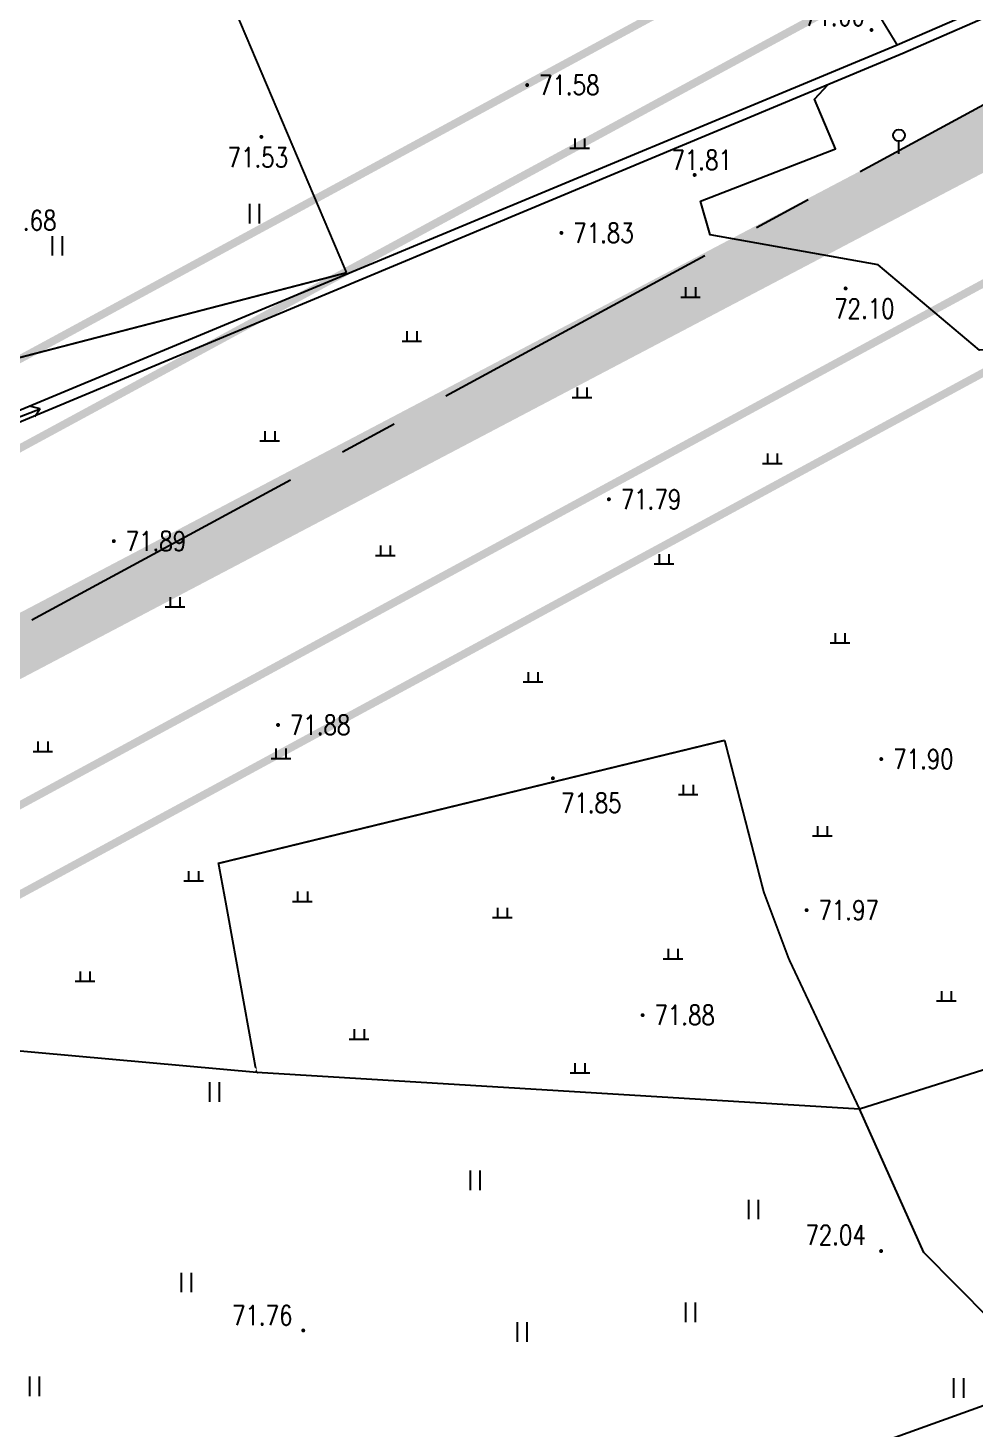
# Model space of a CAD drawing. Extents: x 10519 to 17598, y -625 to 2857.
# Drawn here: x 13756.1 to 13804.3, y 761.7 to 833 of the extents above; entities that cross this region are included whole.
import ezdxf
from ezdxf.enums import TextEntityAlignment as Align

# ---------------------------------------------------------------- set-up
doc = ezdxf.new("R2010")
doc.units = 0
doc.header["$MEASUREMENT"] = 0
for name, pattern in [('CENTER', [2, 1.25, -0.25, 0.25, -0.25]), ('CENTERX2', [4, 2.5, -0.5, 0.5, -0.5]), ('L94', [8, 5, -1.5, 0, -1.5])]:
    doc.linetypes.add(name, pattern=pattern)
doc.layers.get('0').update_dxf_attribs({"linetype": 'CONTINUOUS'})
for name, color, linetype in [('00000衢化东路中线', 1, 'CENTER'), ('00000道路边线', 2, 'CONTINUOUS'), ('ASSIST', 252, 'CONTINUOUS'), ('GCD', 224, 'CONTINUOUS'), ('JZD', 1, 'CONTINUOUS')]:
    doc.layers.add(name, color=color, linetype=linetype)
doc.styles.add('HZ', font='txt8.shx', dxfattribs={"width": 0.8, "bigfont": 'hz.shx'})

# ---------------------------------------------------------------- blocks, each defined once
blk = doc.blocks.new('gc325')
blk.add_line((0, 0), (0, 1.3))
blk.add_circle((0, 1.9), 0.6)
blk = doc.blocks.new('gc121')
for p, q in [((-0.5, -1), (-0.5, 1)), ((0.5, -1), (0.5, 1))]:
    blk.add_line(p, q)
blk = doc.blocks.new('gc119')
for p, q in [((-1, 0), (1, 0)), ((-0.5, 1), (-0.5, 0)), ((0.5, 1), (0.5, 0))]:
    blk.add_line(p, q)
blk = doc.blocks.new('gc086')
for p, q in [((0, 0), (7, 0)), ((7, 0), (6.18, 0.57)), ((7, 0), (6.18, -0.57))]:
    blk.add_line(p, q)
blk = doc.blocks.new('GC200')
at = {"linetype": 'Continuous', "const_width": 0.2, "flags": 128}
blk.add_lwpolyline([(-0.1, 0, 1), (0.1, 0, 1)], format="xyb", close=True, dxfattribs=at)

msp = doc.modelspace()

# ---------------------------------------------------------------- linework, layer by layer
at = {"layer": '00000衢化东路中线', "color": 6, "linetype": 'CENTERX2', "ltscale": 6}
msp.add_line((13853.862, 855.738), (13708.732, 777.085), dxfattribs=at)
at = {"layer": '00000道路边线', "const_width": 0.4}
for points in [[(13722.932, 1134.042, -0.067825), (13790.915, 992.331, 0.067825), (13722.932, 1134.042, 0.414766), (13688.26, 1141.132), (13432.656, 971.971, 0.558152), (13433.473, 946.449), (13701.235, 792.911, 0.259948), (13720.713, 792.678), (13824.314, 848.824, 0.361072), (13831.443, 866.614), (13790.915, 992.331)], [(13693.522, 1138.618, -0.414763), (13721.259, 1132.946, -0.067828), (13789.011, 991.717, 0.067828), (13721.259, 1132.946, 0.414763), (13693.522, 1138.618), (13435.415, 967.801, 0.558152), (13435.96, 950.787), (13704.258, 796.942, 0.259948), (13719.841, 796.755), (13824.197, 853.31, 0.361072), (13829.425, 866.356), (13789.177, 991.203)], [(13527.004, 647.223), (13452.966, 598.224, 0.414214), (13447.89, 573.279), (13556.459, 409.229, 0.342677), (13577.377, 402.16), (13603.037, 411.075, 0.034015), (13641.802, 427.574), (13798.929, 504.439), (13908.413, 557.997, 0.372894), (13921.222, 588.125), (13845.802, 822.074, 0.46943), (13824.378, 830.66), (13712.853, 770.219), (13452.966, 598.224)], [(13601.396, 415.798, 0.034046), (13639.57, 432.048), (13797.903, 509.503), (13908.939, 563.821, 0.372894), (13919.186, 587.923), (13843.783, 821.817, 0.46943), (13828.073, 828.113), (13714.914, 766.787), (13451.838, 592.681), (13449.018, 578.823), (13560.838, 409.861), (13572.734, 405.84), (13601.396, 415.798)]]:
    msp.add_lwpolyline(points, format="xyb", dxfattribs=at)
at = {"layer": 'ASSIST', "color": 252, "const_width": 0.1, "flags": 128}
for points in [[(13763.393, 916.141), (13779.062, 869.117), (13789.161, 848.923, 0.07244), (13795.23, 840.593), (13800.368, 832.175)], [(13789.161, 848.923, 0.07244), (13795.23, 840.593), (13800.368, 832.175)]]:
    msp.add_lwpolyline(points, format="xyb", dxfattribs=at)
at = {"layer": 'ASSIST', "color": 252, "flags": 128}
for points, elevation in [([(13872.892, 861.109), (13857.232, 856.849), (13800.368, 832.175), (13750.254, 811.309), (13726.388, 612.738)], 71.878), ([(13726.82, 612.33), (13750.686, 810.901), (13800.654, 831.765), (13857.595, 856.587), (13872.932, 860.664)], 71.885), ([(13820.946, 816.735), (13813.866, 816.688), (13804.556, 816.626), (13799.401, 820.974), (13790.829, 822.506), (13790.34, 824.217), (13797.222, 826.893), (13796.149, 829.412), (13796.843, 830.174)], 71.89), ([(13798.441, 777.937), (13823.797, 785.96), (13823.797, 785.96)], 71.908), ([(13747.172, 781.66), (13767.737, 779.806), (13798.441, 777.937)], 71.811), ([(13826.363, 778.571), (13805.086, 767.218), (13801.719, 770.61), (13798.441, 777.937)], 71.908), ([(13783.32, 755.107), (13806.075, 763.294), (13807.946, 762.608), (13810.873, 757.738)], 72.094)]:
    msp.add_lwpolyline(points, dxfattribs=dict(at, elevation=elevation))
at = {"layer": 'ASSIST', "color": 252, "const_width": 0.1, "flags": 128}
for points in [[(13772.309, 820.57), (13759.875, 849.87), (13759.875, 849.87), (13758.823, 849.118), (13751.142, 815.072)], [(13751.142, 815.072), (13772.309, 820.57)]]:
    msp.add_lwpolyline(points, dxfattribs=at)
at = {"layer": 'ASSIST', "color": 252, "const_width": 0.1, "elevation": 71.939, "flags": 128}
for points in [[(13767.691, 779.901), (13767.701, 779.889), (13766.197, 788.228), (13765.785, 790.455), (13791.574, 796.73)], [(13791.574, 796.73), (13793.563, 789.003), (13794.204, 787.291), (13794.846, 785.579), (13798.441, 777.937)]]:
    msp.add_lwpolyline(points, dxfattribs=at)
at = {"layer": 'JZD', "linetype": 'L94', "ltscale": 2, "flags": 128}
msp.add_lwpolyline([(13268.341, 851.356, 3, 3, 0), (13248.536, 838.266, 3, 3, 0), (13558.915, 369.28, 3, 3, 0), (13611.241, 387.46, 3, 3, 0.033868), (13652.957, 405.2, 3, 3, 0), (13913.061, 532.44, 3, 3, 0), (13894.603, 572.841, 3, 3, 0), (13860.135, 593.138, 3, 3, 0), (13886.499, 637.909, 3, 3, 0.035272), (13890.893, 646.74, 3, 3, 0), (13896.13, 659.439, 3, 3, 0), (13836.595, 844.116, 3, 3, 0), (13693.229, 768.684, 3, 3, 0), (13683.084, 774.501, 3, 3, 0), (13430.036, 607.032, 3, 3, 0), (13268.341, 851.356, 0, 0, 0)], format="xyseb", dxfattribs=at)

# ---------------------------------------------------------------- block references
at = {"layer": 'ASSIST', "color": 252}
ref = msp.add_blockref('GC200', (13799.055, 832.947, 71.664), dxfattribs=dict(at, xscale=0.5, yscale=0.5, zscale=0.5))
ref.add_attrib('height', '71.66', dxfattribs={"layer": 'GCD', "linetype": 'Continuous', "height": 1, "style": 'HZ', "width": 0.8}).set_placement((13795.617, 833.665, 71.664), align=Align.MIDDLE_LEFT)
ref = msp.add_blockref('GC200', (13781.511, 830.14, 71.58), dxfattribs=dict(at, xscale=0.5, yscale=0.5, zscale=0.5))
ref.add_attrib('height', '71.58', dxfattribs={"layer": 'GCD', "linetype": 'Continuous', "height": 1, "style": 'HZ', "width": 0.8}).set_placement((13782.111, 830.14, 71.58), align=Align.MIDDLE_LEFT)
ref = msp.add_blockref('GC200', (13767.97, 827.496, 71.525), dxfattribs=dict(at, xscale=0.5, yscale=0.5, zscale=0.5))
ref.add_attrib('height', '71.53', dxfattribs={"layer": 'GCD', "linetype": 'Continuous', "height": 1, "style": 'HZ', "width": 0.8}).set_placement((13766.247, 826.447, 71.525), align=Align.MIDDLE_LEFT)
at = {"layer": 'ASSIST', "color": 252, "xscale": 0.5, "yscale": 0.5}
for name, p in [('gc119', (13784.182, 826.916)), ('gc325', (13800.455, 826.626)), ('gc121', (13767.626, 823.583)), ('gc121', (13757.584, 821.941)), ('gc119', (13789.833, 819.332)), ('gc119', (13775.635, 817.085)), ('gc119', (13784.307, 814.213)), ('gc119', (13768.399, 811.998)), ('gc119', (13794.005, 810.848)), ('gc119', (13774.287, 806.161)), ('gc119', (13788.479, 805.729)), ('gc119', (13763.571, 803.537)), ('gc119', (13797.446, 801.701)), ('gc119', (13781.808, 799.706)), ('gc119', (13756.837, 796.167)), ('gc119', (13768.964, 795.805)), ('gc119', (13789.714, 793.964)), ('gc119', (13796.551, 791.858)), ('gc119', (13764.514, 789.566)), ('gc119', (13770.062, 788.518)), ('gc119', (13780.246, 787.693)), ('gc119', (13788.942, 785.594)), ('gc119', (13758.989, 784.447)), ('gc119', (13802.871, 783.447)), ('gc119', (13772.949, 781.499)), ('gc119', (13784.197, 779.778)), ('gc121', (13765.588, 778.804)), ('gc121', (13778.869, 774.297)), ('gc121', (13793.053, 772.808)), ('gc121', (13764.152, 769.088)), ('gc121', (13789.846, 767.566)), ('gc121', (13781.261, 766.559)), ('gc121', (13756.418, 763.788)), ('gc121', (13803.505, 763.702))]:
    msp.add_blockref(name, p, dxfattribs=at)
at = {"layer": 'ASSIST', "color": 252}
ref = msp.add_blockref('GC200', (13790.044, 825.556, 71.81), dxfattribs=dict(at, xscale=0.5, yscale=0.5, zscale=0.5))
ref.add_attrib('height', '71.81', dxfattribs={"layer": 'GCD', "linetype": 'Continuous', "height": 1, "style": 'HZ', "width": 0.8}).set_placement((13788.857, 826.318, 71.81), align=Align.MIDDLE_LEFT)
ref = msp.add_blockref('GC200', (13753.477, 824.138, 71.684), dxfattribs=dict(at, xscale=0.5, yscale=0.5, zscale=0.5))
ref.add_attrib('height', '71.68', dxfattribs={"layer": 'GCD', "linetype": 'Continuous', "height": 1, "style": 'HZ', "width": 0.8}).set_placement((13754.449, 823.238, 71.684), align=Align.MIDDLE_LEFT)
ref = msp.add_blockref('GC200', (13783.257, 822.601, 71.83), dxfattribs=dict(at, xscale=0.5, yscale=0.5, zscale=0.5))
ref.add_attrib('height', '71.83', dxfattribs={"layer": 'GCD', "linetype": 'Continuous', "height": 1, "style": 'HZ', "width": 0.8}).set_placement((13783.857, 822.601, 71.83), align=Align.MIDDLE_LEFT)
ref = msp.add_blockref('GC200', (13797.735, 819.769, 72.101), dxfattribs=dict(at, xscale=0.5, yscale=0.5, zscale=0.5))
ref.add_attrib('height', '72.10', dxfattribs={"layer": 'GCD', "linetype": 'Continuous', "height": 1, "style": 'HZ', "width": 0.8}).set_placement((13797.147, 818.743, 72.101), align=Align.MIDDLE_LEFT)
at = {"layer": 'ASSIST', "color": 252, "xscale": 0.4999999998973066, "yscale": 0.5, "zscale": 0.5, "rotation": 21.23878579725288}
msp.add_blockref('gc086', (13753.44, 812.37), dxfattribs=at)
at = {"layer": 'ASSIST', "color": 252}
ref = msp.add_blockref('GC200', (13785.676, 809.019, 71.792), dxfattribs=dict(at, xscale=0.5, yscale=0.5, zscale=0.5))
ref.add_attrib('height', '71.79', dxfattribs={"layer": 'GCD', "linetype": 'Continuous', "height": 1, "style": 'HZ', "width": 0.8}).set_placement((13786.276, 809.019, 71.792), align=Align.MIDDLE_LEFT)
ref = msp.add_blockref('GC200', (13760.453, 806.885, 71.889), dxfattribs=dict(at, xscale=0.5, yscale=0.5, zscale=0.5))
ref.add_attrib('height', '71.89', dxfattribs={"layer": 'GCD', "linetype": 'Continuous', "height": 1, "style": 'HZ', "width": 0.8}).set_placement((13761.053, 806.885, 71.889), align=Align.MIDDLE_LEFT)
ref = msp.add_blockref('GC200', (13768.82, 797.513, 71.877), dxfattribs=dict(at, xscale=0.5, yscale=0.5, zscale=0.5))
ref.add_attrib('height', '71.88', dxfattribs={"layer": 'GCD', "linetype": 'Continuous', "height": 1, "style": 'HZ', "width": 0.8}).set_placement((13769.42, 797.513, 71.877), align=Align.MIDDLE_LEFT)
ref = msp.add_blockref('GC200', (13799.553, 795.775, 71.903), dxfattribs=dict(at, xscale=0.5, yscale=0.5, zscale=0.5))
ref.add_attrib('height', '71.90', dxfattribs={"layer": 'GCD', "linetype": 'Continuous', "height": 1, "style": 'HZ', "width": 0.8}).set_placement((13800.153, 795.775, 71.903), align=Align.MIDDLE_LEFT)
ref = msp.add_blockref('GC200', (13782.822, 794.795, 71.848), dxfattribs=dict(at, xscale=0.5, yscale=0.5, zscale=0.5))
ref.add_attrib('height', '71.85', dxfattribs={"layer": 'GCD', "linetype": 'Continuous', "height": 1, "style": 'HZ', "width": 0.8}).set_placement((13783.233, 793.538, 71.848), align=Align.MIDDLE_LEFT)
ref = msp.add_blockref('GC200', (13795.747, 788.069, 71.965), dxfattribs=dict(at, xscale=0.5, yscale=0.5, zscale=0.5))
ref.add_attrib('height', '71.97', dxfattribs={"layer": 'GCD', "linetype": 'Continuous', "height": 1, "style": 'HZ', "width": 0.8}).set_placement((13796.347, 788.069, 71.965), align=Align.MIDDLE_LEFT)
ref = msp.add_blockref('GC200', (13787.393, 782.719, 71.875), dxfattribs=dict(at, xscale=0.5, yscale=0.5, zscale=0.5))
ref.add_attrib('height', '71.88', dxfattribs={"layer": 'GCD', "linetype": 'Continuous', "height": 1, "style": 'HZ', "width": 0.8}).set_placement((13787.993, 782.719, 71.875), align=Align.MIDDLE_LEFT)
ref = msp.add_blockref('GC200', (13799.544, 770.69, 72.044), dxfattribs=dict(at, xscale=0.5, yscale=0.5, zscale=0.5))
ref.add_attrib('height', '72.04', dxfattribs={"layer": 'GCD', "linetype": 'Continuous', "height": 1, "style": 'HZ', "width": 0.8}).set_placement((13795.683, 771.511, 72.044), align=Align.MIDDLE_LEFT)
ref = msp.add_blockref('GC200', (13770.103, 766.642, 71.762), dxfattribs=dict(at, xscale=0.5, yscale=0.5, zscale=0.5))
ref.add_attrib('height', '71.76', dxfattribs={"layer": 'GCD', "linetype": 'Continuous', "height": 1, "style": 'HZ', "width": 0.8}).set_placement((13766.472, 767.417, 71.762), align=Align.MIDDLE_LEFT)

doc.saveas('drawing.dxf')
